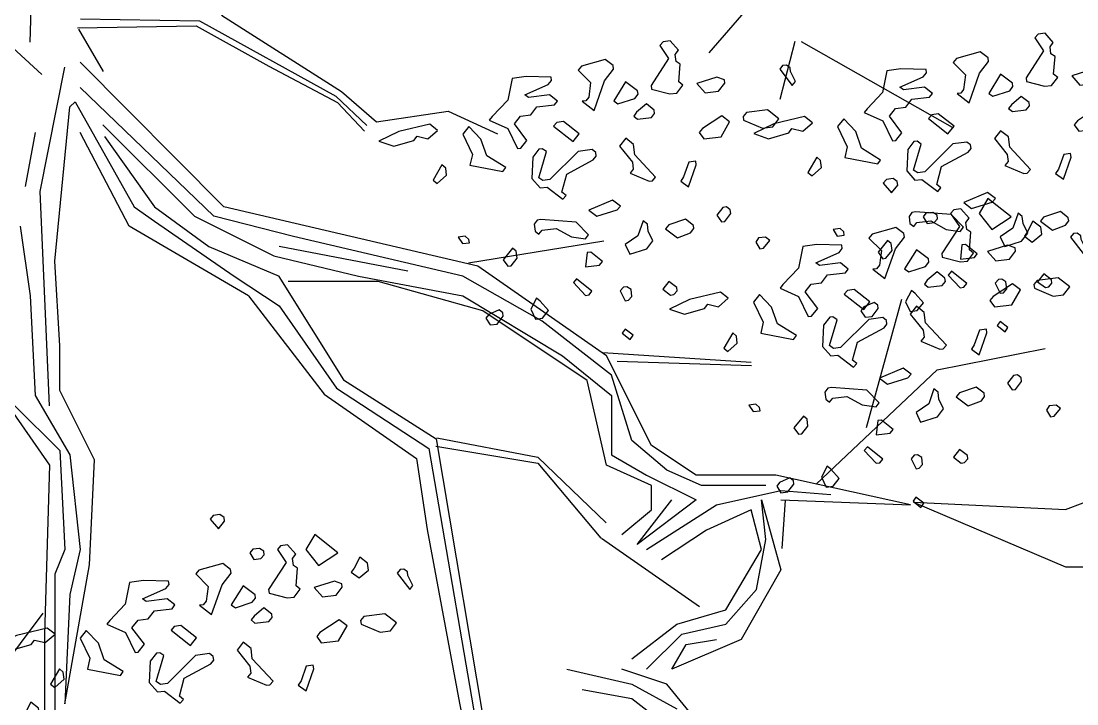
# Model space of a CAD drawing. Header units: millimetres. Extents: x 935 to 13922, y 3203 to 7816.
# Drawn here: x 5887.9 to 5980.8, y 4224.6 to 4284.7 of the extents above; entities that cross this region are included whole.
import ezdxf

# ---------------------------------------------------------------- set-up
doc = ezdxf.new("R2010")
doc.units = ezdxf.units.MM
doc.layers.add('ALBERI', color=104, linetype='Continuous')

msp = doc.modelspace()

# ---------------------------------------------------------------- linework, layer by layer
at = {"layer": 'ALBERI', "color": 44, "linetype": 'ByBlock'}
for p, q in [((5888.668, 4282.823), (5889.115, 4298.628)), ((5948.45, 4281.877), (5955.983, 4290.634)), ((5955.983, 4282.879), (5954.665, 4277.794)), ((5956.548, 4282.879), (5969.825, 4275.345)), ((5889.562, 4269.667), (5891.723, 4280.625)), ((5905.733, 4268.325), (5893.065, 4281.073)), ((5904.839, 4267.505), (5893.065, 4278.836)), ((5892.171, 4277.122), (5892.618, 4277.569)), ((5892.618, 4277.569), (5897.834, 4268.325)), ((5890.829, 4263.554), (5892.171, 4277.122)), ((5889.115, 4274.885), (5888.221, 4270.114)), ((5897.387, 4266.61), (5893.065, 4274.885)), ((5895.06, 4275.534), (5903.125, 4267.505)), ((5895.226, 4274.512), (5899.622, 4268.325)), ((5890.382, 4250.806), (5889.562, 4269.667)), ((5897.834, 4268.325), (5899.622, 4267.057)), ((5899.622, 4268.325), (5904.392, 4264.821)), ((5928.088, 4263.106), (5905.733, 4268.325)), ((5903.125, 4267.505), (5910.129, 4264.001)), ((5911.843, 4265.716), (5904.839, 4267.505)), ((5887.774, 4266.61), (5888.668, 4260.497)), ((5907.894, 4260.497), (5897.387, 4266.61)), ((5899.622, 4267.057), (5906.627, 4262.212)), ((5926.747, 4262.212), (5911.843, 4265.716)), ((5927.254, 4263.38), (5939.161, 4265.338)), ((5904.392, 4264.821), (5910.577, 4262.212)), ((5921.903, 4262.659), (5910.577, 4264.821)), ((5891.276, 4256.099), (5890.829, 4263.554)), ((5910.129, 4264.001), (5917.581, 4262.212)), ((5939.415, 4255.204), (5928.088, 4263.106)), ((5906.627, 4262.212), (5910.577, 4259.603)), ((5919.295, 4261.765), (5911.396, 4261.765)), ((5917.581, 4262.212), (5926.747, 4260.497)), ((5928.535, 4259.155), (5919.295, 4261.765)), ((5933.752, 4258.261), (5926.747, 4262.212)), ((5888.668, 4260.497), (5889.115, 4251.7)), ((5926.747, 4260.497), (5935.54, 4255.204)), ((5962.292, 4248.885), (5965.399, 4260.185)), ((5937.701, 4253.042), (5928.535, 4259.155)), ((5939.862, 4253.49), (5933.752, 4258.261)), ((5891.276, 4252.148), (5891.276, 4256.099)), ((5935.54, 4255.204), (5939.862, 4251.7)), ((5943.365, 4247.302), (5939.415, 4255.204)), ((5941.651, 4247.749), (5939.862, 4253.49)), ((5939.415, 4245.587), (5937.701, 4253.042)), ((5889.115, 4251.7), (5892.171, 4246.482)), ((5894.332, 4246.035), (5891.276, 4252.148)), ((5939.862, 4251.7), (5939.862, 4246.482)), ((5886.433, 4251.253), (5890.382, 4245.587)), ((5887.327, 4250.806), (5891.276, 4246.855)), ((5891.276, 4246.855), (5891.723, 4238.133)), ((5892.171, 4246.482), (5893.065, 4238.133)), ((5893.884, 4236.791), (5894.332, 4246.035)), ((5939.862, 4246.482), (5942.918, 4244.693)), ((5890.382, 4245.587), (5889.935, 4230.678)), ((5943.365, 4243.798), (5939.415, 4245.587)), ((5940.756, 4239.474), (5943.365, 4241.636)), ((5891.723, 4238.133), (5890.829, 4235.971)), ((5893.065, 4238.133), (5892.171, 4234.181)), ((5891.723, 4224.565), (5893.884, 4236.791)), ((5890.829, 4235.971), (5890.829, 4230.23)), ((5892.171, 4234.181), (5891.723, 4224.565)), ((5889.774, 4232.54), (5879.172, 4218.343)), ((5889.935, 4230.678), (5889.935, 4221.061)), ((5890.829, 4230.23), (5890.829, 4222.775)), ((5935.913, 4227.621), (5941.651, 4226.279)), ((5944.706, 4226.279), (5940.756, 4227.621)), ((5937.254, 4225.832), (5941.651, 4225.012))]:
    msp.add_line(p, q, dxfattribs=at)
at = {"layer": 'ALBERI', "color": 104, "linetype": 'ByBlock'}
for p, q in [((5968.507, 4253.97), (5978.017, 4255.853)), ((5957.866, 4243.894), (5968.507, 4253.97)), ((5979.811, 4241.678), (5998.243, 4248.694)), ((5944.706, 4245.14), (5941.651, 4247.749)), ((5947.314, 4244.693), (5943.365, 4247.302)), ((5947.761, 4243.798), (5944.706, 4245.14)), ((5942.918, 4244.693), (5947.314, 4242.531)), ((5954.319, 4244.693), (5947.314, 4244.693)), ((5966.167, 4242.084), (5954.319, 4244.693)), ((5943.365, 4241.636), (5943.365, 4243.798)), ((5953.425, 4243.798), (5947.761, 4243.798)), ((5949.103, 4242.084), (5954.766, 4243.351)), ((5954.766, 4243.351), (5959.163, 4242.978)), ((5947.314, 4242.531), (5942.098, 4238.58)), ((5942.098, 4238.58), (5945.153, 4242.531)), ((5953.425, 4239.027), (5953.052, 4242.531)), ((5953.052, 4242.531), (5954.766, 4236.343)), ((5954.766, 4242.531), (5966.167, 4242.084)), ((5955.136, 4242.482), (5954.853, 4238.244)), ((5966.436, 4242.33), (5979.811, 4236.619)), ((5966.436, 4242.33), (5979.811, 4241.678)), ((5942.918, 4238.133), (5949.103, 4242.084)), ((5952.158, 4241.636), (5948.208, 4239.847)), ((5953.052, 4238.133), (5952.158, 4241.636)), ((5948.208, 4239.847), (5944.259, 4237.238)), ((5952.605, 4234.629), (5953.425, 4239.027)), ((5949.922, 4232.84), (5953.052, 4238.133)), ((5979.811, 4236.619), (5983.4, 4236.619)), ((5954.766, 4236.343), (5951.264, 4230.23)), ((5949.922, 4231.572), (5952.605, 4234.629)), ((5945.6, 4231.572), (5949.922, 4232.84)), ((5941.651, 4228.516), (5945.6, 4231.572)), ((5946.047, 4230.678), (5949.922, 4231.572)), ((5942.918, 4227.621), (5946.047, 4230.678)), ((5951.264, 4230.23), (5945.153, 4227.621)), ((5946.42, 4229.783), (5949.103, 4230.23)), ((5945.153, 4227.621), (5946.42, 4229.783)), ((5941.651, 4226.279), (5945.6, 4224.117)), ((5948.655, 4221.508), (5944.706, 4226.279)), ((5941.651, 4225.012), (5947.314, 4220.614))]:
    msp.add_line(p, q, dxfattribs=at)
at = {"layer": 'ALBERI', "color": 44}
for points in [[(5939.211, 4286.302), (5935.05, 4288.464), (5927.31, 4289.711), (5922.316, 4287.715), (5916.241, 4287.466), (5907.003, 4285.554), (5905.505, 4285.221), (5916.075, 4278.486), (5919.154, 4275.826), (5925.479, 4276.74), (5929.807, 4274.745)], [(5893.105, 4284.888), (5903.591, 4284.722), (5915.575, 4278.07), (5918.322, 4275.493)], [(5892.834, 4284.087), (5903.273, 4284.255), (5909.672, 4280.722), (5915.733, 4277.526), (5918.091, 4275.003)], [(5892.938, 4283.974), (5895.102, 4280.232)], [(5886.769, 4282.678), (5889.707, 4279.995)], [(5910.564, 4262.193), (5916.242, 4253.093), (5924.405, 4247.892), (5929.137, 4219.763), (5934.231, 4211.555), (5935.532, 4203.4)], [(5910.577, 4259.603), (5915.651, 4252.366), (5923.763, 4247.052), (5928.551, 4219.151), (5934.003, 4211.046), (5934.94, 4203.675)], [(5939.084, 4255.484), (5952.129, 4254.643)], [(5940.343, 4254.741), (5952.184, 4254.338)], [(5924.459, 4247.987), (5933.36, 4246.282), (5939.369, 4240.502)], [(5924.391, 4247.242), (5933.357, 4245.749), (5938.907, 4239.137)], [(5938.982, 4239.154), (5947.588, 4233.136)]]:
    msp.add_lwpolyline(points, dxfattribs=at)
at = {"layer": 'ALBERI', "color": 104}
for points in [[(5979.132, 4279.713), (5978.765, 4279.998), (5978.899, 4281.559), (5978.536, 4281.807), (5978.459, 4282.422), (5978.743, 4282.789), (5978.014, 4283.616), (5977.399, 4283.538), (5977.11, 4283.207), (5977.88, 4282.055), (5976.341, 4279.692), (5976.382, 4279.366), (5977.979, 4278.943), (5978.594, 4279.02), (5979.132, 4279.713)], [(5946.128, 4279.041), (5945.761, 4279.325), (5945.895, 4280.886), (5945.533, 4281.134), (5945.455, 4281.75), (5945.74, 4282.116), (5945.01, 4282.943), (5944.395, 4282.865), (5944.106, 4282.535), (5944.877, 4281.382), (5943.337, 4279.019), (5943.378, 4278.693), (5944.976, 4278.27), (5945.591, 4278.348), (5946.128, 4279.041)], [(5940.033, 4280.44), (5939.992, 4280.765), (5939.299, 4281.303), (5937.206, 4280.707), (5936.916, 4280.377), (5938.013, 4279.265), (5937.842, 4277.994), (5937.59, 4277.668), (5937.264, 4277.627), (5938.323, 4276.805), (5939.243, 4279.421), (5940.033, 4280.44)], [(5973.037, 4281.112), (5972.995, 4281.438), (5972.303, 4281.975), (5970.209, 4281.38), (5969.92, 4281.049), (5971.016, 4279.938), (5970.846, 4278.666), (5970.593, 4278.34), (5970.267, 4278.299), (5971.327, 4277.477), (5972.246, 4280.093), (5973.037, 4281.112)], [(5955.608, 4280.238), (5955.567, 4280.564), (5955.241, 4280.817), (5954.915, 4280.776), (5954.662, 4280.45), (5955.764, 4279.008), (5956.048, 4279.375), (5955.608, 4280.238)], [(5965.409, 4274.855), (5964.308, 4276.297), (5964.845, 4276.989), (5965.75, 4277.104), (5966.287, 4277.796), (5967.843, 4277.993), (5968.096, 4278.319), (5967.403, 4278.856), (5965.558, 4278.623), (5965.232, 4278.876), (5967.289, 4279.761), (5967.573, 4280.128), (5967.537, 4280.417), (5965.325, 4280.469), (5964.095, 4280.313), (5963.713, 4278.39), (5962.348, 4276.968), (5962.095, 4276.642), (5963.734, 4275.893), (5964.582, 4274.126), (5964.872, 4274.162), (5965.409, 4274.855)], [(5982.823, 4279.886), (5982.786, 4280.175), (5982.13, 4280.423), (5980.362, 4279.869), (5981.091, 4279.042), (5982.285, 4279.193), (5982.823, 4279.886)], [(5932.406, 4274.182), (5931.304, 4275.624), (5931.842, 4276.317), (5932.746, 4276.431), (5933.284, 4277.124), (5934.84, 4277.321), (5935.092, 4277.647), (5934.4, 4278.184), (5932.554, 4277.951), (5932.228, 4278.204), (5934.285, 4279.089), (5934.57, 4279.455), (5934.533, 4279.745), (5932.321, 4279.796), (5931.091, 4279.641), (5930.709, 4277.718), (5929.345, 4276.295), (5929.092, 4275.969), (5930.73, 4275.221), (5931.579, 4273.453), (5931.868, 4273.49), (5932.406, 4274.182)], [(5942.185, 4278.248), (5942.148, 4278.538), (5941.093, 4279.324), (5940.055, 4277.649), (5940.417, 4277.4), (5941.9, 4277.882), (5942.185, 4278.248)], [(5949.819, 4279.213), (5949.783, 4279.502), (5949.127, 4279.75), (5947.358, 4279.196), (5948.088, 4278.369), (5949.282, 4278.52), (5949.819, 4279.213)], [(5975.188, 4278.921), (5975.152, 4279.21), (5974.097, 4279.996), (5973.058, 4278.321), (5973.421, 4278.073), (5974.904, 4278.554), (5975.188, 4278.921)], [(5976.652, 4277.231), (5976.615, 4277.521), (5975.922, 4278.058), (5975.059, 4277.324), (5974.806, 4276.998), (5975.137, 4276.709), (5976.367, 4276.864), (5976.652, 4277.231)], [(5943.648, 4276.559), (5943.612, 4276.848), (5942.919, 4277.385), (5942.056, 4276.651), (5941.803, 4276.325), (5942.133, 4276.036), (5943.364, 4276.192), (5943.648, 4276.559)], [(5954.591, 4276.066), (5953.572, 4276.857), (5951.727, 4276.624), (5951.438, 4276.293), (5951.479, 4275.967), (5953.149, 4275.259), (5954.054, 4275.374), (5954.591, 4276.066)], [(5968.619, 4276.51), (5968.04, 4276.437), (5967.751, 4276.107), (5969.467, 4274.743), (5970.004, 4275.436), (5968.619, 4276.51)], [(5983.253, 4276.484), (5982.56, 4277.022), (5980.865, 4275.889), (5980.576, 4275.558), (5980.979, 4274.984), (5982.499, 4275.176), (5983.253, 4276.484)], [(5922.729, 4274.541), (5923.675, 4274.329), (5924.538, 4275.063), (5923.845, 4275.601), (5921.132, 4274.964), (5919.364, 4274.116), (5920.672, 4273.656), (5922.445, 4274.174), (5922.729, 4274.541)], [(5935.615, 4275.838), (5935.036, 4275.765), (5934.747, 4275.434), (5936.463, 4274.07), (5937.001, 4274.763), (5935.615, 4275.838)], [(5950.249, 4275.812), (5949.556, 4276.349), (5947.861, 4275.216), (5947.572, 4274.885), (5947.976, 4274.312), (5949.495, 4274.504), (5950.249, 4275.812)], [(5955.733, 4275.213), (5956.678, 4275.002), (5957.541, 4275.736), (5956.848, 4276.273), (5954.135, 4275.636), (5952.368, 4274.788), (5953.675, 4274.328), (5955.448, 4274.846), (5955.733, 4275.213)], [(5961.869, 4273.489), (5961.351, 4274.967), (5960.291, 4276.083), (5959.754, 4275.39), (5960.602, 4273.623), (5960.391, 4272.677), (5963.291, 4272.124), (5963.544, 4272.45), (5961.869, 4273.489)], [(5928.865, 4272.816), (5928.348, 4274.295), (5927.288, 4275.411), (5926.75, 4274.718), (5927.599, 4272.95), (5927.387, 4272.005), (5930.288, 4271.452), (5930.54, 4271.778), (5928.865, 4272.816)], [(5976.736, 4271.617), (5974.906, 4273.592), (5974.791, 4274.496), (5974.099, 4275.034), (5973.561, 4274.341), (5974.694, 4272.94), (5974.772, 4272.325), (5974.487, 4271.958), (5976.157, 4271.25), (5976.447, 4271.287), (5976.736, 4271.617)], [(5943.732, 4270.945), (5941.902, 4272.919), (5941.788, 4273.824), (5941.095, 4274.361), (5940.558, 4273.668), (5941.69, 4272.268), (5941.768, 4271.653), (5941.484, 4271.286), (5943.154, 4270.578), (5943.443, 4270.614), (5943.732, 4270.945)], [(5968.487, 4270.281), (5968.91, 4271.879), (5971.251, 4273.13), (5971.504, 4273.456), (5971.463, 4273.782), (5971.137, 4274.035), (5969.907, 4273.879), (5967.427, 4271.397), (5966.811, 4271.319), (5966.449, 4271.568), (5967.116, 4273.858), (5966.754, 4274.106), (5966.464, 4274.069), (5965.927, 4273.376), (5965.834, 4271.49), (5966.564, 4270.663), (5967.179, 4270.741), (5968.564, 4269.666), (5968.853, 4269.997), (5968.487, 4270.281)], [(5935.483, 4269.609), (5935.906, 4271.206), (5938.248, 4272.458), (5938.501, 4272.784), (5938.46, 4273.109), (5938.133, 4273.362), (5936.903, 4273.207), (5934.423, 4270.725), (5933.808, 4270.647), (5933.446, 4270.895), (5934.112, 4273.185), (5933.75, 4273.433), (5933.461, 4273.397), (5932.923, 4272.704), (5932.831, 4270.817), (5933.56, 4269.991), (5934.175, 4270.068), (5935.561, 4268.994), (5935.85, 4269.324), (5935.483, 4269.609)], [(5980.271, 4273.02), (5979.656, 4272.942), (5979.197, 4271.634), (5978.948, 4271.272), (5979.637, 4270.771), (5980.313, 4272.694), (5980.271, 4273.02)], [(5925.252, 4271.735), (5924.922, 4272.024), (5924.136, 4270.675), (5924.503, 4270.39), (5925.33, 4271.12), (5925.252, 4271.735)], [(5947.268, 4272.347), (5946.653, 4272.27), (5946.193, 4270.962), (5945.945, 4270.599), (5946.633, 4270.098), (5947.309, 4272.022), (5947.268, 4272.347)], [(5958.256, 4272.407), (5957.925, 4272.696), (5957.14, 4271.347), (5957.507, 4271.063), (5958.334, 4271.792), (5958.256, 4272.407)], [(5965.006, 4270.565), (5964.644, 4270.813), (5964.065, 4270.74), (5963.776, 4270.41), (5964.51, 4269.546), (5965.047, 4270.239), (5965.006, 4270.565)], [(5973.641, 4269.057), (5972.948, 4269.595), (5970.854, 4268.706), (5971.547, 4268.168), (5973.351, 4268.727), (5973.641, 4269.057)], [(5972.988, 4269.074), (5972.202, 4267.725), (5973.335, 4266.324), (5975.03, 4267.457), (5972.988, 4269.074)], [(5940.637, 4268.385), (5939.944, 4268.922), (5937.851, 4268.033), (5938.544, 4267.496), (5940.348, 4268.054), (5940.637, 4268.385)], [(5950.35, 4267.737), (5950.309, 4268.063), (5949.983, 4268.316), (5949.657, 4268.275), (5949.12, 4267.582), (5949.523, 4267.008), (5949.813, 4267.044), (5950.35, 4267.737)], [(5971.723, 4264.245), (5971.356, 4264.53), (5971.49, 4266.091), (5971.127, 4266.339), (5971.05, 4266.954), (5971.334, 4267.321), (5970.605, 4268.148), (5969.99, 4268.07), (5969.701, 4267.739), (5970.471, 4266.587), (5968.932, 4264.223), (5968.973, 4263.898), (5970.57, 4263.475), (5971.185, 4263.552), (5971.723, 4264.245)], [(5936.735, 4266.973), (5933.618, 4267.204), (5933.292, 4267.163), (5933.044, 4266.801), (5933.122, 4266.186), (5933.448, 4265.933), (5933.737, 4266.263), (5934.967, 4266.419), (5936.312, 4265.67), (5937.547, 4265.495), (5937.831, 4265.862), (5936.735, 4266.973)], [(5947.099, 4266.408), (5947.063, 4266.697), (5946.37, 4267.234), (5944.887, 4266.753), (5944.602, 4266.386), (5945.657, 4265.601), (5946.815, 4266.041), (5947.099, 4266.408)], [(5969.739, 4267.646), (5966.621, 4267.877), (5966.296, 4267.836), (5966.048, 4267.473), (5966.125, 4266.858), (5966.451, 4266.605), (5966.74, 4266.936), (5967.971, 4267.091), (5969.315, 4266.342), (5970.55, 4266.167), (5970.835, 4266.534), (5969.739, 4267.646)], [(5968.548, 4267.263), (5968.507, 4267.588), (5968.144, 4267.837), (5967.529, 4267.759), (5967.276, 4267.433), (5967.644, 4266.855), (5968.259, 4266.932), (5968.548, 4267.263)], [(5976.49, 4265.999), (5976.086, 4266.867), (5976.008, 4267.482), (5975.642, 4267.766), (5975.182, 4266.458), (5974.066, 4265.692), (5974.469, 4264.824), (5975.953, 4265.306), (5976.49, 4265.999)], [(5980.103, 4267.08), (5980.066, 4267.37), (5979.373, 4267.907), (5977.89, 4267.426), (5977.606, 4267.059), (5978.661, 4266.273), (5979.818, 4266.713), (5980.103, 4267.08)], [(5943.486, 4265.326), (5943.083, 4266.194), (5943.005, 4266.809), (5942.638, 4267.094), (5942.179, 4265.786), (5941.062, 4265.02), (5941.466, 4264.152), (5942.949, 4264.633), (5943.486, 4265.326)], [(5960.3, 4266.122), (5959.969, 4266.411), (5959.354, 4266.334), (5959.721, 4265.755), (5960.336, 4265.833), (5960.3, 4266.122)], [(5965.628, 4265.644), (5965.586, 4265.97), (5964.894, 4266.507), (5962.8, 4265.912), (5962.511, 4265.581), (5963.607, 4264.47), (5963.437, 4263.198), (5963.184, 4262.872), (5962.858, 4262.831), (5963.918, 4262.009), (5964.837, 4264.625), (5965.628, 4265.644)], [(5977.646, 4266.537), (5976.953, 4267.075), (5976.452, 4266.093), (5976.204, 4265.73), (5976.892, 4265.229), (5977.723, 4265.922), (5977.646, 4266.537)], [(5927.296, 4265.45), (5926.966, 4265.739), (5926.351, 4265.661), (5926.718, 4265.083), (5927.333, 4265.16), (5927.296, 4265.45)], [(5953.773, 4265.376), (5953.406, 4265.66), (5952.791, 4265.583), (5952.543, 4265.221), (5952.91, 4264.642), (5953.236, 4264.683), (5953.773, 4265.376)], [(5964.55, 4264.49), (5964.472, 4265.105), (5964.146, 4265.358), (5963.319, 4264.335), (5963.723, 4263.761), (5964.012, 4263.797), (5964.55, 4264.49)], [(5981.203, 4265.443), (5981.162, 4265.769), (5980.835, 4266.021), (5980.51, 4265.98), (5980.257, 4265.654), (5981.358, 4264.213), (5981.643, 4264.579), (5981.203, 4265.443)], [(5931.546, 4263.818), (5931.468, 4264.433), (5931.142, 4264.686), (5930.316, 4263.662), (5930.719, 4263.088), (5931.009, 4263.125), (5931.546, 4263.818)], [(5958, 4259.387), (5956.899, 4260.828), (5957.436, 4261.521), (5958.341, 4261.636), (5958.878, 4262.328), (5960.434, 4262.525), (5960.687, 4262.851), (5959.994, 4263.388), (5958.149, 4263.155), (5957.823, 4263.408), (5959.88, 4264.293), (5960.164, 4264.66), (5960.128, 4264.949), (5957.916, 4265.001), (5956.685, 4264.845), (5956.303, 4262.922), (5954.939, 4261.5), (5954.686, 4261.174), (5956.325, 4260.425), (5957.173, 4258.658), (5957.463, 4258.694), (5958, 4259.387)], [(5967.779, 4263.453), (5967.743, 4263.742), (5966.688, 4264.528), (5965.649, 4262.853), (5966.012, 4262.605), (5967.495, 4263.086), (5967.779, 4263.453)], [(5972.05, 4264.188), (5971.027, 4265.014), (5970.701, 4264.973), (5970.567, 4263.707), (5971.797, 4263.862), (5972.05, 4264.188)], [(5975.414, 4264.417), (5975.377, 4264.707), (5974.721, 4264.955), (5972.953, 4264.401), (5973.682, 4263.574), (5974.876, 4263.725), (5975.414, 4264.417)], [(5939.047, 4263.515), (5938.023, 4264.342), (5937.698, 4264.301), (5937.564, 4263.034), (5938.794, 4263.189), (5939.047, 4263.515)], [(5969.243, 4261.763), (5969.206, 4262.052), (5968.513, 4262.59), (5967.65, 4261.856), (5967.397, 4261.53), (5967.728, 4261.241), (5968.958, 4261.396), (5969.243, 4261.763)], [(5971.131, 4261.572), (5969.781, 4262.652), (5969.492, 4262.321), (5970.552, 4261.205), (5970.878, 4261.246), (5971.131, 4261.572)], [(5938.127, 4260.9), (5936.778, 4261.979), (5936.489, 4261.648), (5937.549, 4260.532), (5937.874, 4260.574), (5938.127, 4260.9)], [(5945.623, 4260.928), (5945.586, 4261.217), (5944.893, 4261.754), (5944.356, 4261.062), (5945.044, 4260.56), (5945.334, 4260.597), (5945.623, 4260.928)], [(5974.646, 4261.097), (5974.569, 4261.712), (5974.206, 4261.961), (5973.917, 4261.924), (5973.628, 4261.594), (5974.068, 4260.73), (5974.357, 4260.767), (5974.646, 4261.097)], [(5980.186, 4261.271), (5979.167, 4262.061), (5977.322, 4261.828), (5977.033, 4261.497), (5977.074, 4261.172), (5978.744, 4260.464), (5979.648, 4260.578), (5980.186, 4261.271)], [(5978.626, 4261.6), (5978.59, 4261.89), (5977.897, 4262.427), (5977.36, 4261.734), (5978.048, 4261.233), (5978.337, 4261.269), (5978.626, 4261.6)], [(5941.643, 4260.425), (5941.565, 4261.04), (5941.203, 4261.288), (5940.913, 4261.252), (5940.624, 4260.921), (5941.064, 4260.058), (5941.354, 4260.094), (5941.643, 4260.425)], [(5948.323, 4259.745), (5949.269, 4259.534), (5950.132, 4260.268), (5949.439, 4260.805), (5946.726, 4260.168), (5944.958, 4259.32), (5946.266, 4258.86), (5948.039, 4259.378), (5948.323, 4259.745)], [(5961.21, 4261.042), (5960.631, 4260.969), (5960.342, 4260.639), (5962.058, 4259.275), (5962.595, 4259.967), (5961.21, 4261.042)], [(5975.843, 4261.016), (5975.151, 4261.554), (5973.456, 4260.421), (5973.167, 4260.09), (5973.57, 4259.516), (5975.09, 4259.708), (5975.843, 4261.016)], [(5954.46, 4258.021), (5953.942, 4259.499), (5952.882, 4260.615), (5952.345, 4259.922), (5953.193, 4258.155), (5952.982, 4257.209), (5955.882, 4256.656), (5956.135, 4256.982), (5954.46, 4258.021)], [(5969.327, 4256.149), (5967.497, 4258.124), (5967.382, 4259.028), (5966.69, 4259.566), (5966.152, 4258.873), (5967.285, 4257.472), (5967.363, 4256.857), (5967.078, 4256.49), (5968.748, 4255.782), (5969.038, 4255.819), (5969.327, 4256.149)], [(5961.078, 4254.813), (5961.501, 4256.41), (5963.842, 4257.662), (5964.095, 4257.988), (5964.054, 4258.314), (5963.728, 4258.567), (5962.498, 4258.411), (5960.018, 4255.929), (5959.402, 4255.851), (5959.04, 4256.1), (5959.707, 4258.389), (5959.344, 4258.638), (5959.055, 4258.601), (5958.518, 4257.908), (5958.425, 4256.022), (5959.154, 4255.195), (5959.77, 4255.273), (5961.155, 4254.198), (5961.444, 4254.529), (5961.078, 4254.813)], [(5950.847, 4256.939), (5950.516, 4257.228), (5949.731, 4255.879), (5950.098, 4255.595), (5950.925, 4256.324), (5950.847, 4256.939)], [(5972.862, 4257.552), (5972.247, 4257.474), (5971.788, 4256.166), (5971.539, 4255.804), (5972.228, 4255.303), (5972.904, 4257.226), (5972.862, 4257.552)], [(5966.232, 4253.589), (5965.539, 4254.127), (5963.445, 4253.237), (5964.138, 4252.7), (5965.942, 4253.259), (5966.232, 4253.589)], [(5975.945, 4252.942), (5975.903, 4253.267), (5975.577, 4253.52), (5975.252, 4253.479), (5974.714, 4252.786), (5975.118, 4252.212), (5975.407, 4252.249), (5975.945, 4252.942)], [(5962.33, 4252.177), (5959.212, 4252.409), (5958.887, 4252.367), (5958.638, 4252.005), (5958.716, 4251.39), (5959.042, 4251.137), (5959.331, 4251.468), (5960.562, 4251.623), (5961.906, 4250.874), (5963.141, 4250.699), (5963.426, 4251.066), (5962.33, 4252.177)], [(5972.694, 4251.612), (5972.657, 4251.902), (5971.964, 4252.439), (5970.481, 4251.957), (5970.197, 4251.591), (5971.252, 4250.805), (5972.409, 4251.245), (5972.694, 4251.612)], [(5969.081, 4250.531), (5968.677, 4251.399), (5968.599, 4252.014), (5968.233, 4252.298), (5967.773, 4250.99), (5966.657, 4250.224), (5967.06, 4249.356), (5968.544, 4249.838), (5969.081, 4250.531)], [(5952.891, 4250.654), (5952.56, 4250.943), (5951.945, 4250.866), (5952.312, 4250.287), (5952.927, 4250.365), (5952.891, 4250.654)], [(5979.368, 4250.58), (5979.001, 4250.865), (5978.386, 4250.787), (5978.137, 4250.425), (5978.504, 4249.846), (5978.83, 4249.888), (5979.368, 4250.58)], [(5957.141, 4249.022), (5957.063, 4249.637), (5956.737, 4249.89), (5955.91, 4248.867), (5956.314, 4248.293), (5956.603, 4248.329), (5957.141, 4249.022)], [(5964.641, 4248.72), (5963.618, 4249.546), (5963.292, 4249.505), (5963.158, 4248.238), (5964.388, 4248.394), (5964.641, 4248.72)], [(5963.722, 4246.104), (5962.372, 4247.183), (5962.083, 4246.853), (5963.143, 4245.737), (5963.469, 4245.778), (5963.722, 4246.104)], [(5971.217, 4246.132), (5971.181, 4246.421), (5970.488, 4246.959), (5969.951, 4246.266), (5970.639, 4245.765), (5970.928, 4245.801), (5971.217, 4246.132)], [(5967.237, 4245.629), (5967.159, 4246.244), (5966.797, 4246.493), (5966.508, 4246.456), (5966.219, 4246.125), (5966.659, 4245.262), (5966.948, 4245.299), (5967.237, 4245.629)], [(5905.735, 4240.974), (5905.372, 4241.222), (5904.793, 4241.149), (5904.504, 4240.818), (5905.238, 4239.955), (5905.776, 4240.648), (5905.735, 4240.974)], [(5913.716, 4239.483), (5912.931, 4238.133), (5914.064, 4236.733), (5915.758, 4237.866), (5913.716, 4239.483)], [(5912.451, 4234.654), (5912.085, 4234.939), (5912.218, 4236.5), (5911.856, 4236.748), (5911.778, 4237.363), (5912.063, 4237.73), (5911.333, 4238.557), (5910.718, 4238.479), (5910.429, 4238.148), (5911.2, 4236.996), (5909.66, 4234.632), (5909.701, 4234.307), (5911.299, 4233.884), (5911.914, 4233.961), (5912.451, 4234.654)], [(5909.276, 4237.672), (5909.235, 4237.997), (5908.873, 4238.246), (5908.258, 4238.168), (5908.005, 4237.842), (5908.372, 4237.263), (5908.987, 4237.341), (5909.276, 4237.672)], [(5918.374, 4236.946), (5917.681, 4237.484), (5917.181, 4236.502), (5916.932, 4236.139), (5917.621, 4235.638), (5918.452, 4236.331), (5918.374, 4236.946)], [(5906.356, 4236.053), (5906.315, 4236.379), (5905.622, 4236.916), (5903.529, 4236.321), (5903.24, 4235.99), (5904.336, 4234.879), (5904.165, 4233.607), (5903.913, 4233.281), (5903.587, 4233.24), (5904.647, 4232.418), (5905.566, 4235.034), (5906.356, 4236.053)], [(5921.931, 4235.852), (5921.89, 4236.177), (5921.564, 4236.43), (5921.238, 4236.389), (5920.986, 4236.063), (5922.087, 4234.622), (5922.371, 4234.988), (5921.931, 4235.852)], [(5898.729, 4229.796), (5897.627, 4231.237), (5898.165, 4231.93), (5899.069, 4232.045), (5899.607, 4232.737), (5901.163, 4232.934), (5901.416, 4233.26), (5900.723, 4233.797), (5898.877, 4233.564), (5898.551, 4233.817), (5900.608, 4234.702), (5900.893, 4235.069), (5900.856, 4235.358), (5898.644, 4235.41), (5897.414, 4235.254), (5897.032, 4233.331), (5895.668, 4231.909), (5895.415, 4231.583), (5897.053, 4230.834), (5897.902, 4229.066), (5898.191, 4229.103), (5898.729, 4229.796)], [(5908.508, 4233.862), (5908.471, 4234.151), (5907.416, 4234.937), (5906.378, 4233.262), (5906.74, 4233.014), (5908.223, 4233.495), (5908.508, 4233.862)], [(5916.142, 4234.826), (5916.106, 4235.116), (5915.45, 4235.364), (5913.682, 4234.81), (5914.411, 4233.983), (5915.605, 4234.134), (5916.142, 4234.826)], [(5909.971, 4232.172), (5909.935, 4232.461), (5909.242, 4232.999), (5908.379, 4232.265), (5908.126, 4231.939), (5908.456, 4231.65), (5909.687, 4231.805), (5909.971, 4232.172)], [(5916.572, 4231.425), (5915.879, 4231.963), (5914.184, 4230.829), (5913.895, 4230.499), (5914.299, 4229.925), (5915.818, 4230.117), (5916.572, 4231.425)], [(5920.914, 4231.68), (5919.896, 4232.47), (5918.05, 4232.237), (5917.761, 4231.906), (5917.802, 4231.581), (5919.472, 4230.873), (5920.377, 4230.987), (5920.914, 4231.68)], [(5889.052, 4230.154), (5889.998, 4229.943), (5890.861, 4230.677), (5890.168, 4231.214), (5887.455, 4230.577), (5885.687, 4229.729), (5886.995, 4229.269), (5888.768, 4229.787), (5889.052, 4230.154)], [(5895.188, 4228.43), (5894.671, 4229.908), (5893.611, 4231.024), (5893.073, 4230.331), (5893.922, 4228.564), (5893.71, 4227.618), (5896.611, 4227.065), (5896.864, 4227.391), (5895.188, 4228.43)], [(5901.938, 4231.451), (5901.359, 4231.378), (5901.07, 4231.047), (5902.786, 4229.684), (5903.324, 4230.376), (5901.938, 4231.451)], [(5910.055, 4226.558), (5908.225, 4228.533), (5908.111, 4229.437), (5907.418, 4229.975), (5906.881, 4229.282), (5908.014, 4227.881), (5908.091, 4227.266), (5907.807, 4226.899), (5909.477, 4226.191), (5909.766, 4226.228), (5910.055, 4226.558)], [(5901.806, 4225.222), (5902.229, 4226.819), (5904.571, 4228.071), (5904.824, 4228.397), (5904.783, 4228.723), (5904.457, 4228.976), (5903.226, 4228.82), (5900.746, 4226.338), (5900.131, 4226.26), (5899.769, 4226.509), (5900.435, 4228.798), (5900.073, 4229.047), (5899.784, 4229.01), (5899.246, 4228.317), (5899.154, 4226.431), (5899.883, 4225.604), (5900.498, 4225.682), (5901.884, 4224.607), (5902.173, 4224.938), (5901.806, 4225.222)], [(5891.575, 4227.348), (5891.245, 4227.637), (5890.46, 4226.288), (5890.826, 4226.004), (5891.653, 4226.733), (5891.575, 4227.348)], [(5913.591, 4227.961), (5912.976, 4227.883), (5912.516, 4226.575), (5912.268, 4226.213), (5912.956, 4225.712), (5913.632, 4227.635), (5913.591, 4227.961)], [(5889.412, 4224.168), (5888.719, 4224.706), (5888.219, 4223.723), (5887.97, 4223.361), (5888.658, 4222.86), (5889.49, 4223.553), (5889.412, 4224.168)]]:
    msp.add_lwpolyline(points, dxfattribs=at)
at = {"layer": 'ALBERI', "color": 251}
for points in [[(5967.301, 4259.875), (5966.572, 4260.702), (5966.246, 4260.955), (5965.745, 4259.973), (5966.149, 4259.105), (5966.764, 4259.182), (5967.301, 4259.875)], [(5934.298, 4259.203), (5933.569, 4260.03), (5933.243, 4260.283), (5932.742, 4259.3), (5933.145, 4258.432), (5933.761, 4258.51), (5934.298, 4259.203)], [(5963.321, 4259.372), (5963.285, 4259.662), (5962.959, 4259.915), (5962.055, 4259.506), (5961.802, 4259.18), (5962.169, 4258.602), (5962.784, 4258.68), (5963.321, 4259.372)], [(5930.318, 4258.7), (5930.281, 4258.989), (5929.955, 4259.242), (5929.051, 4258.834), (5928.798, 4258.508), (5929.165, 4257.929), (5929.78, 4258.007), (5930.318, 4258.7)], [(5974.053, 4258.229), (5973.805, 4257.866), (5974.497, 4257.329), (5974.746, 4257.691), (5974.053, 4258.229)], [(5941.049, 4257.556), (5940.801, 4257.194), (5941.494, 4256.656), (5941.742, 4257.019), (5941.049, 4257.556)], [(5959.892, 4244.407), (5959.163, 4245.234), (5958.837, 4245.487), (5958.336, 4244.505), (5958.74, 4243.637), (5959.355, 4243.714), (5959.892, 4244.407)], [(5955.912, 4243.904), (5955.876, 4244.194), (5955.55, 4244.447), (5954.646, 4244.038), (5954.393, 4243.712), (5954.76, 4243.134), (5955.375, 4243.212), (5955.912, 4243.904)], [(5966.644, 4242.76), (5966.396, 4242.398), (5967.088, 4241.861), (5967.337, 4242.223), (5966.644, 4242.76)]]:
    msp.add_lwpolyline(points, dxfattribs=at)
at = {"layer": 'ALBERI', "color": 44, "linetype": 'ByBlock'}
msp.add_lwpolyline([(5907.894, 4260.497), (5914.557, 4251.817), (5922.685, 4246.151), (5923.63, 4239.919), (5926.466, 4224.621), (5927.789, 4218.011), (5933.46, 4210.457), (5934.534, 4202.631)], dxfattribs=at)

doc.saveas('drawing.dxf')
